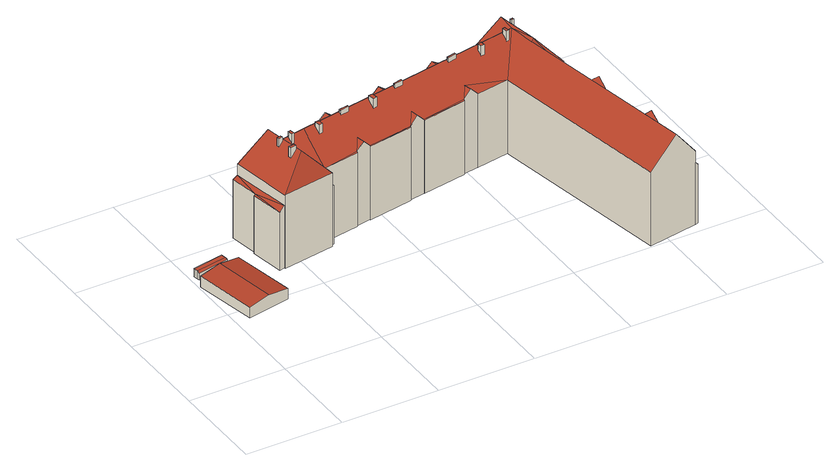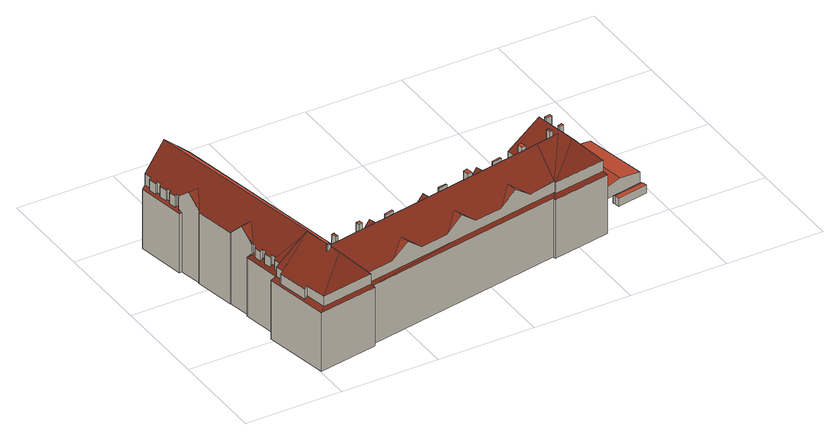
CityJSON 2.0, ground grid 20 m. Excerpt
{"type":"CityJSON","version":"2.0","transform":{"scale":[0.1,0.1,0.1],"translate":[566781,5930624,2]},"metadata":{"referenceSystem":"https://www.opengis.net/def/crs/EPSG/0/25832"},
"CityObjects":{
"building1":{"type":"Building","attributes":{"Grundfläche 2D":"121.299299","Grundhöhe NN":"2.882"},"geometry":[{"type":"Solid","lod":"3","boundaries":[[[[0,1,2,3]],[[4,5,0,3,6]],[[6,3,2,7,8]],[[5,4,6,8,9]],[[1,0,5,9,10]],[[2,1,10,7]],[[8,7,10,9]]]],"semantics":{"surfaces":[{"type":"RoofSurface"},{"type":"WallSurface"},{"type":"GroundSurface"}],"values":[[0,0,1,1,1,1,2]]}}]},
"building2":{"type":"Building","attributes":{"Grundfläche 2D":"10.201350","Grundhöhe NN":"2.882"},"geometry":[{"type":"Solid","lod":"3","boundaries":[[[[11,12,13,14]],[[15,16,13,12]],[[14,13,17,18]],[[11,14,18,19]],[[12,11,19,20]],[[15,12,20,21]],[[16,15,21,22]],[[13,16,22,17]],[[22,21,20,19,18,17]]]],"semantics":{"surfaces":[{"type":"RoofSurface"},{"type":"WallSurface"},{"type":"GroundSurface"}],"values":[[0,0,1,1,1,1,1,1,2]]}}]},
"building3":{"type":"Building","attributes":{"Grundfläche 2D":"1223.081302","Grundhöhe NN":"2.664"},"children":["building3-1","building3-2","building3-3","building3-4","building3-5","building3-6","building3-7","building3-8","building3-9","building3-10","building3-11"],"geometry":[{"type":"Solid","lod":"3","boundaries":[[[[23,24,25]],[[26,27,28]],[[23,27,26]],[[29,30,31]],[[32,33,30]],[[34,33,32]],[[35,36,34]],[[37,36,35]],[[38,39,36]],[[40,41,42]],[[41,43,42]],[[44,45,46,31,30,33,34,36,39,42,43,47,48]],[[49,47,43]],[[50,47,49]],[[50,51,48,47]],[[44,48,52,53,54]],[[44,54,55]],[[25,45,44,56,57,58,59,60,61,62,28,27,23]],[[42,39,38]],[[63,64,65,66,67]],[[68,63,67]],[[69,70,71,72,73,54,53,74,75,76,77,78,79,80,81,82,83,84,85,86,64,63,68,87,88,89,90,91,92,93,94,95]],[[73,96,97,54]],[[98,90,89]],[[99,91,90,98]],[[100,91,99]],[[101,55,97]],[[55,54,97]],[[102,55,101]],[[103,104,55,102,105,106,107]],[[108,104,103]],[[108,56,44,104]],[[44,55,104]],[[109,58,57]],[[59,58,109]],[[110,61,60]],[[62,61,110]],[[111,112,113,114,115]],[[115,114,116]],[[25,117,45]],[[118,113,112]],[[118,46,117,25,24,116,114,113]],[[45,117,46]],[[119,120,121]],[[122,123,119,121,124,125,126,127,128,129,130,131,132,133,134,135,136]],[[137,138,139]],[[138,140,139]],[[137,141,142,143]],[[143,138,137]],[[144,140,138]],[[141,145,146,142]],[[147,148,146,145]],[[149,148,147]],[[150,151,148,149]],[[150,152,153,151]],[[153,152,154,155,156,157,158,159]],[[158,160,161,159]],[[162,161,160,163,164,165,166,167,168,169,170,171,172,173,174]],[[175,162,174]],[[176,162,175]],[[177,178,179,180]],[[123,122,181,182]],[[119,123,182,183]],[[120,119,183,184]],[[185,29,31,46,179,178,186]],[[30,29,185,187]],[[34,32,30,187,188]],[[35,34,188,189]],[[37,35,189,190]],[[36,37,190,191]],[[42,38,36,191,192]],[[40,42,192,193]],[[41,40,193,194]],[[43,41,194,195]],[[50,49,43,195,196]],[[51,50,196,197]],[[48,51,197,198]],[[52,48,198,199]],[[53,52,199,181,122,74]],[[74,122,136,75]],[[75,136,135,76]],[[76,135,134,77]],[[77,134,133,78]],[[78,133,132,79]],[[79,132,131,80]],[[80,131,130,81]],[[81,130,129,82]],[[82,129,128,83]],[[83,128,127,84]],[[84,127,126,85]],[[85,126,125,86]],[[86,125,124,64]],[[64,124,121,65]],[[200,68,67,66,65,121,120,184]],[[87,68,200,201]],[[88,87,201,202]],[[89,88,202,203]],[[174,100,99,98,89,203,204,176,175]],[[100,174,173,91]],[[91,173,172,92]],[[92,172,171,93]],[[93,171,170,94]],[[94,170,169,95]],[[95,169,168,69]],[[69,168,167,70]],[[70,167,166,71]],[[71,166,165,72]],[[72,165,164,73]],[[73,164,163,96]],[[96,163,160,97]],[[97,160,158,101]],[[101,158,157,102]],[[102,157,156,105]],[[105,156,155,106]],[[106,155,154,107]],[[107,154,152,103]],[[103,152,150,108]],[[108,150,149,56]],[[24,23,26,28,62,110,60,59,109,57,56,149,147,145]],[[162,176,204,205]],[[161,162,205,206]],[[159,161,206,207]],[[153,159,207,208]],[[151,153,208,209]],[[148,151,209,210]],[[146,148,210,211]],[[142,146,211,212]],[[143,142,212,213]],[[138,143,213,214]],[[144,138,214,215]],[[140,144,215,216]],[[139,140,216,217]],[[177,180,218,219]],[[178,177,219,186]],[[220,112,111,115,137,139,217]],[[118,112,220,221]],[[180,179,46,118,221,218]],[[24,145,141,116]],[[116,141,137,115]],[[220,217,216,215,214,213,212,211,210,209,208,207,206,205,204,203,202,201,200,184,183,182,181,199,198,197,196,195,194,193,192,191,190,189,188,187,185,186,219,218,221]]]],"semantics":{"surfaces":[{"type":"RoofSurface"},{"type":"WallSurface"},{"type":"GroundSurface"}],"values":[[0,0,0,0,0,0,0,0,0,0,0,0,0,0,0,0,0,0,0,0,0,0,0,0,0,0,0,0,0,0,0,0,0,0,0,0,0,0,0,0,0,0,0,0,0,0,0,0,0,0,0,0,0,0,0,0,0,0,0,0,0,1,1,1,1,1,1,1,1,1,1,1,1,1,1,1,1,1,1,1,1,1,1,1,1,1,1,1,1,1,1,1,1,1,1,1,1,1,1,1,1,1,1,1,1,1,1,1,1,1,1,1,1,1,1,1,1,1,1,1,1,1,1,1,1,1,1,1,1,1,1,1,1,1,1,1,1,1,1,2]]}}]},
"building3-1":{"type":"BuildingInstallation","parents":["building3"],"geometry":[{"type":"MultiSurface","lod":"3","boundaries":[[[222,223,224,225]],[[225,224,226,227]],[[222,225,227,228]],[[223,222,228,229]],[[224,223,229,226]]],"semantics":{"surfaces":[{"type":"RoofSurface"},{"type":"WallSurface"}],"values":[0,1,1,1,1]}}]},
"building3-2":{"type":"BuildingInstallation","parents":["building3"],"geometry":[{"type":"MultiSurface","lod":"3","boundaries":[[[230,231,232,233]],[[233,232,234,235]],[[230,233,235,236]],[[231,230,236,237]],[[232,231,237,234]]],"semantics":{"surfaces":[{"type":"RoofSurface"},{"type":"WallSurface"}],"values":[0,1,1,1,1]}}]},
"building3-3":{"type":"BuildingInstallation","parents":["building3"],"geometry":[{"type":"MultiSurface","lod":"3","boundaries":[[[238,239,240,241]],[[241,240,242,243]],[[238,241,243,244]],[[239,238,244,245]],[[240,239,245,242]]],"semantics":{"surfaces":[{"type":"RoofSurface"},{"type":"WallSurface"}],"values":[0,1,1,1,1]}}]},
"building3-4":{"type":"BuildingInstallation","parents":["building3"],"geometry":[{"type":"MultiSurface","lod":"3","boundaries":[[[246,247,248,249,250]],[[251,252,253,248,247,246]],[[253,254,249,248]],[[255,250,249,254]],[[255,251,246,250]]],"semantics":{"surfaces":[{"type":"RoofSurface"},{"type":"WallSurface"}],"values":[0,1,1,1,1]}}]},
"building3-5":{"type":"BuildingInstallation","parents":["building3"],"geometry":[{"type":"MultiSurface","lod":"3","boundaries":[[[256,257,258,259]],[[259,258,260,261]],[[256,259,261,262]],[[257,256,262,263]],[[258,257,263,260]]],"semantics":{"surfaces":[{"type":"RoofSurface"},{"type":"WallSurface"}],"values":[0,1,1,1,1]}}]},
"building3-6":{"type":"BuildingInstallation","parents":["building3"],"geometry":[{"type":"MultiSurface","lod":"3","boundaries":[[[264,265,266,267,268,269,270,271]],[[272,273,269,268]],[[264,271,270,269,273,274,275]],[[275,276,265,264]],[[276,277,278,272,268,267,266,265]]],"semantics":{"surfaces":[{"type":"RoofSurface"},{"type":"WallSurface"}],"values":[0,1,1,1,1]}}]},
"building3-7":{"type":"BuildingInstallation","parents":["building3"],"geometry":[{"type":"MultiSurface","lod":"3","boundaries":[[[279,280,281,282]],[[282,281,283,284]],[[279,282,284,285]],[[280,279,285,286]],[[281,280,286,283]]],"semantics":{"surfaces":[{"type":"RoofSurface"},{"type":"WallSurface"}],"values":[0,1,1,1,1]}}]},
"building3-8":{"type":"BuildingInstallation","parents":["building3"],"geometry":[{"type":"MultiSurface","lod":"3","boundaries":[[[287,288,289,290,291]],[[292,293,287,291]],[[293,294,295,289,288,287]],[[295,296,290,289]],[[291,290,296,292]]],"semantics":{"surfaces":[{"type":"RoofSurface"},{"type":"WallSurface"}],"values":[0,1,1,1,1]}}]},
"building3-9":{"type":"BuildingInstallation","parents":["building3"],"geometry":[{"type":"MultiSurface","lod":"3","boundaries":[[[297,298,299,300]],[[300,299,301,302]],[[297,300,302,303]],[[298,297,303,304]],[[299,298,304,301]]],"semantics":{"surfaces":[{"type":"RoofSurface"},{"type":"WallSurface"}],"values":[0,1,1,1,1]}}]},
"building3-10":{"type":"BuildingInstallation","parents":["building3"],"geometry":[{"type":"MultiSurface","lod":"3","boundaries":[[[305,306,307,308]],[[308,307,309,310]],[[305,308,310,311]],[[306,305,311,312]],[[307,306,312,309]]],"semantics":{"surfaces":[{"type":"RoofSurface"},{"type":"WallSurface"}],"values":[0,1,1,1,1]}}]},
"building3-11":{"type":"BuildingInstallation","parents":["building3"],"geometry":[{"type":"MultiSurface","lod":"3","boundaries":[[[313,314,315,316]],[[316,315,317,318]],[[313,316,318,319]],[[314,313,319,320]],[[315,314,320,317]]],"semantics":{"surfaces":[{"type":"RoofSurface"},{"type":"WallSurface"}],"values":[0,1,1,1,1]}}]}
},
"vertices":[
[48,308,39],[3,300,32],[28,169,32],[72,177,39],[94,306,32],[92,317,32],[117,186,32],[28,169,9],[117,186,9],[92,317,9],[3,300,9],
[77,331,24],[76,336,26],[11,325,26],[12,319,24],[74,346,26],[10,334,26],[11,325,9],[12,319,9],[77,331,9],[76,336,9],[74,346,9],[10,334,9],
[306,428,162],[251,418,165],[251,416,165],[342,435,189],[345,413,189],[374,441,163],[344,325,165],[344,327,167],[276,313,165],[360,330,182],[356,346,182],[375,333,166],[375,331,165],[468,349,166],[468,347,165],[485,352,182],[482,369,182],[500,354,165],[593,370,165],[500,355,166],[593,372,167],[743,458,220],[259,370,221],[269,312,165],[606,391,182],[694,389,165],[610,375,182],[625,378,166],[625,377,165],[763,4,165],[823,15,220],[752,401,220],[757,404,225],[683,496,163],[628,486,163],[594,459,188],[559,474,163],[500,463,163],[470,435,189],[433,451,163],[826,140,187],[850,115,164],[852,115,164],[850,124,172],[847,144,188],[842,171,161],[808,347,164],[811,347,161],[808,362,161],[805,362,165],[803,372,165],[866,22,165],[863,38,165],[866,38,162],[863,55,161],[860,54,165],[858,65,165],[861,66,161],[858,81,161],[856,81,164],[854,91,164],[857,92,161],[854,108,161],[851,107,165],[843,171,160],[828,257,160],[827,257,161],[800,281,189],[814,312,164],[813,321,164],[815,321,161],[813,337,160],[809,336,165],[806,373,161],[803,391,161],[822,285,189],[818,305,171],[817,313,164],[814,393,161],[811,411,162],[791,521,163],[741,492,225],[816,412,157],[804,477,157],[799,476,163],[682,502,163],[590,479,188],[466,457,190],[164,277,165],[165,275,165],[215,304,226],[199,394,226],[142,404,165],[250,422,165],[209,361,221],[273,293,165],[856,125,134],[850,124,134],[852,115,138],[866,22,140],[873,24,134],[850,115,140],[851,107,140],[854,108,138],[857,92,138],[854,91,140],[856,81,140],[858,81,138],[861,66,138],[858,65,141],[860,54,141],[863,55,138],[866,38,138],[863,38,140],[142,404,142],[144,346,134],[164,277,142],[153,275,132],[250,422,142],[255,428,133],[134,407,133],[141,346,130],[251,418,142],[256,423,133],[466,457,142],[676,498,133],[683,496,142],[682,502,142],[675,504,133],[791,521,142],[799,526,133],[799,476,142],[804,477,136],[816,412,136],[811,411,141],[814,393,141],[823,390,133],[803,391,141],[808,388,133],[822,305,133],[806,373,141],[803,372,146],[805,362,146],[808,362,140],[811,347,140],[808,347,146],[809,336,146],[813,337,140],[815,321,140],[813,321,145],[814,312,145],[817,313,140],[818,309,140],[818,305,133],[279,298,133],[276,313,133],[269,312,139],[272,297,139],[866,22,7],[873,24,7],[856,125,7],[850,124,7],[344,325,7],[276,313,7],[344,327,7],[375,333,7],[375,331,7],[468,347,7],[468,349,7],[500,355,7],[500,354,7],[593,370,7],[593,372,7],[625,378,7],[625,377,7],[694,389,7],[763,4,7],[842,171,7],[843,171,7],[828,257,7],[827,257,7],[818,305,7],[822,305,7],[808,388,7],[823,390,7],[799,526,7],[675,504,7],[676,498,7],[256,423,7],[255,428,7],[134,407,7],[144,346,7],[141,346,7],[153,275,7],[164,277,7],[272,297,7],[279,298,7],[165,275,7],[273,293,7],
[360,387,226],[341,384,226],[342,380,226],[360,383,226],[342,380,216],[360,383,216],[360,387,220],[341,384,220],
[610,433,226],[592,429,226],[593,425,226],[611,429,226],[593,425,216],[611,429,216],[610,433,220],[592,429,220],
[752,470,231],[747,470,231],[748,465,231],[753,466,231],[748,465,223],[753,466,217],[752,470,217],[747,470,222],
[283,371,226],[283,370,226],[285,359,226],[293,361,226],[291,373,226],[283,371,218],[283,370,217],[285,359,207],[293,361,206],[291,373,218],
[417,396,226],[408,395,226],[410,381,226],[419,383,226],[410,381,206],[419,383,206],[417,396,218],[408,395,219],
[726,453,230],[721,452,230],[721,451,230],[722,448,230],[723,441,230],[728,442,230],[726,450,230],[726,452,230],[723,441,208],[728,442,208],[726,452,218],[726,453,219],[721,452,219],[721,451,217],[722,448,215],
[485,410,226],[467,406,226],[468,403,226],[486,406,226],[468,403,216],[486,406,216],[485,410,219],[467,406,219],
[669,428,227],[668,432,227],[668,438,227],[660,436,227],[661,427,227],[661,427,206],[669,428,206],[668,432,209],[668,438,214],[660,436,215],
[211,316,232],[210,322,232],[198,320,232],[199,314,232],[198,320,211],[199,314,211],[211,316,224],[210,322,224],
[204,352,232],[203,357,232],[195,356,232],[196,350,232],[195,356,215],[196,350,215],[204,352,224],[203,357,224],
[227,363,232],[222,362,232],[224,352,232],[229,353,232],[224,352,210],[229,353,210],[227,363,220],[222,362,220]
]}
